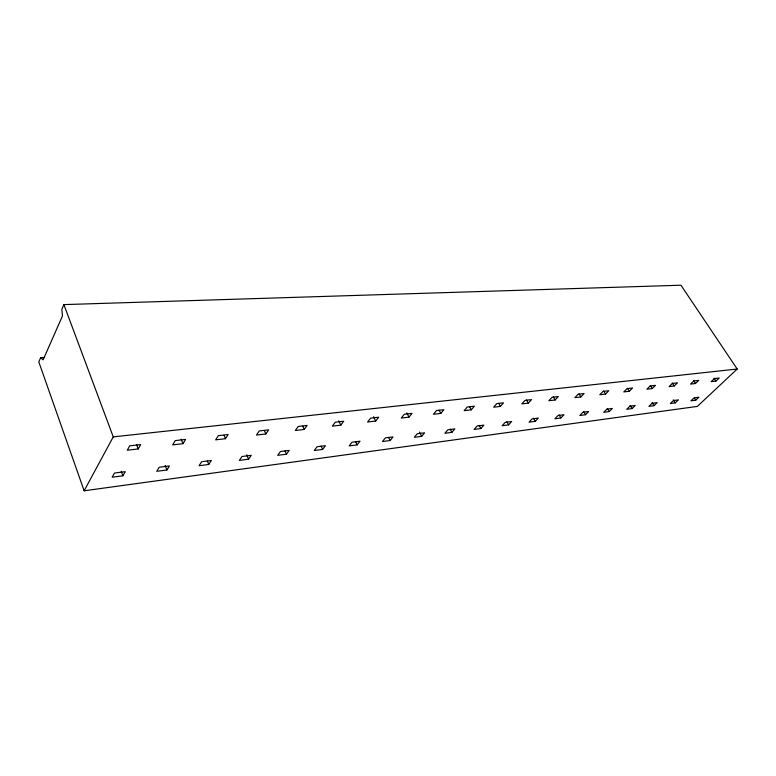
<?xml version="1.0" encoding="UTF-8"?>
<svg xmlns="http://www.w3.org/2000/svg" width="776" height="776" viewBox="0 0 776 776"><rect width="100%" height="100%" fill="white"/><g stroke="black" fill="none" stroke-linecap="round" stroke-linejoin="round"><path stroke-width="1.16" d="M40.653 357.668L38.8 361.907L84.138 490.791L697.333 406.411L737.2 369.027L680.94 285.209L63.894 304.609L61.857 309.246L62.458 315.977L43.126 359.831L40.653 357.668L44.28 357.455M84.138 490.791L113.257 436.878L63.894 304.609M122.899 475.785L125.256 471.653L114.479 473.05L112.151 477.201L122.899 475.785L121.221 471.284M138.206 448.945L140.698 444.58L129.737 445.841L127.274 450.225L138.206 448.945L136.489 444.435M166.927 469.975L169.411 465.92L159.187 467.249L156.733 471.323L166.927 469.975L165.172 465.484M182.981 443.688L185.59 439.42L175.201 440.613L172.621 444.9L182.981 443.688L181.177 439.197M208.773 464.455L211.344 460.478L201.634 461.739L199.073 465.726L208.773 464.455L207.386 461.089M225.467 438.692L228.173 434.521L218.318 435.656L215.631 439.846L225.467 438.692L224.07 435.375M248.572 459.198L251.24 455.308L241.996 456.501L239.347 460.42L248.572 459.198L246.671 454.775M265.838 433.959L268.632 429.865L259.262 430.942L256.487 435.055L265.838 433.959L264.373 430.641M286.49 454.193L289.225 450.371L280.417 451.516L277.692 455.357L286.49 454.193L285.015 450.914M304.24 429.448L307.112 425.442L298.188 426.47L295.336 430.496L304.24 429.448L302.727 426.17M322.632 449.42L325.445 445.676L317.045 446.763L314.251 450.526L322.632 449.42L321.109 446.132M340.81 425.151L343.749 421.222L335.251 422.202L332.332 426.15L340.81 425.151L338.724 420.776M357.144 444.871L360.015 441.195L351.994 442.233L349.142 445.928L357.144 444.871L355.583 441.612M375.691 421.058L378.688 417.207L370.579 418.138L367.601 422.008L375.691 421.058L373.557 416.731M390.124 440.516L393.044 436.907L385.371 437.897L382.471 441.525L390.124 440.516L388.534 437.295M408.991 417.149L412.037 413.375L404.296 414.258L401.26 418.051L408.991 417.149L406.808 412.861M421.678 436.355L424.637 432.804L417.294 433.755L414.345 437.325L421.678 436.355L419.496 432.096M440.807 413.414L443.891 409.709L436.5 410.553L433.415 414.277L440.807 413.414L439.138 410.223M451.884 432.368L454.881 428.885L447.849 429.797L444.861 433.289L451.884 432.368L450.196 429.147M471.245 409.835L474.369 406.197L467.288 407.012L464.174 410.669L471.245 409.835L469.548 406.682M480.829 428.546L483.855 425.122L477.124 425.995L474.107 429.438L480.829 428.546L479.112 425.355M500.394 406.411L503.546 402.841L496.766 403.627L493.623 407.206L500.394 406.411L498.638 403.239M508.6 424.879L511.656 421.514L505.195 422.357L502.15 425.733L508.6 424.879L506.854 421.707M528.33 403.132L531.502 399.63L525.003 400.377L521.831 403.898L528.33 403.132L526.535 399.98M535.265 421.358L538.34 418.051L532.132 418.856L529.067 422.183L535.265 421.358L533.481 418.206M555.121 399.989L558.322 396.546L552.085 397.264L548.894 400.717L555.121 399.989L553.307 396.856M560.883 417.983L563.977 414.724L558.012 415.5L554.927 418.768L560.883 417.983L559.069 414.84M580.846 396.963L584.066 393.577L578.081 394.266L574.861 397.671L580.846 396.963L579.003 393.849M585.521 414.733L588.625 411.522L582.892 412.269L579.788 415.49L585.521 414.733L583.678 411.61M605.571 394.062L608.791 390.735L603.039 391.395L599.819 394.741L605.571 394.062L603.689 390.959M609.228 411.6L612.342 408.448L606.822 409.165L603.709 412.328L609.228 411.6L607.356 408.486M629.336 391.269L632.576 388L627.037 388.64L623.807 391.919L629.336 391.269L627.435 388.184M632.052 408.583L635.185 405.489L629.86 406.178L626.736 409.291L632.052 408.583L630.16 405.489M652.209 388.582L655.458 385.371L650.133 385.982L646.883 389.212L652.209 388.582L650.288 385.507M654.052 405.683L657.185 402.628L652.063 403.297L648.93 406.362L654.052 405.683L652.16 402.647M674.237 386.002L677.487 382.83L672.356 383.422L669.116 386.603L674.237 386.002L672.317 382.985M675.275 402.88L678.408 399.882L673.461 400.523L670.328 403.539L675.275 402.88L673.355 399.853M695.471 383.509L698.72 380.395L693.773 380.958L690.524 384.091L695.471 383.509L693.521 380.492M695.742 400.183L698.875 397.225L694.103 397.845L690.97 400.814L695.742 400.183L694.442 398.166M715.938 381.103L719.187 378.038L714.415 378.581L711.175 381.666L715.938 381.103L713.968 378.096M113.257 436.878L737.2 369.027"/></g></svg>
